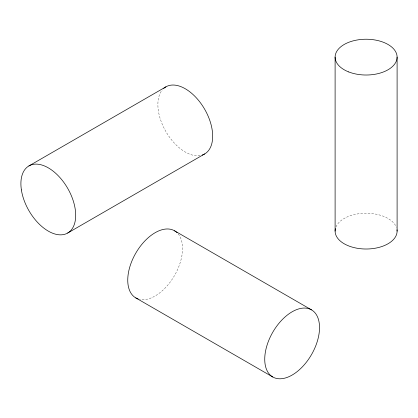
<?xml version="1.0" encoding="UTF-8"?>
<svg xmlns="http://www.w3.org/2000/svg" width="418" height="418" viewBox="0 0 418 418"><rect width="100%" height="100%" fill="white"/><g stroke="black" fill="none" stroke-linecap="round" stroke-linejoin="round"><path stroke-width="0.31" stroke-dasharray="2.09 1.57" d="M178.193 233.928A38.743 22.368 -60 0 1 174.05 276.319A38.743 22.368 -60 0 1 139.251 299.283M200.097 155.564A38.743 22.368 60 0 1 165.909 131.581A38.743 22.368 60 0 1 162.236 89.985M335.983 226.901A30.995 17.896 0 0 1 366.471 213.227A30.995 17.896 0 0 1 396.389 227.314"/><path stroke-width="0.63" d="M28.926 165.93L165.909 86.839M67.669 233.04L204.653 153.949M174.52 230.783L311.504 309.869A38.743 22.368 -60 0 1 299.22 369.888A38.743 22.368 -60 0 1 265.67 350.514A38.743 22.368 -60 0 1 311.504 309.869M135.772 297.893L272.761 376.979M397.1 57.125L397.1 231.117M335.105 57.125L335.105 231.117M138.212 298.98A38.743 22.368 -60 0 1 135.317 253.951A38.743 22.368 -60 0 1 175.853 231.666M176.271 231.995A38.743 22.368 -60 0 1 177.08 232.716M163.746 88.407A38.743 22.368 60 0 1 204.653 109.213A38.743 22.368 60 0 1 202.218 155.041M397.022 229.843A30.995 17.896 0 0 1 364.998 249.003A30.995 17.896 0 0 1 335.424 228.573M21.396 189.939A38.743 22.368 60 0 0 66.237 233.751A38.743 22.368 60 0 0 57.256 174.761A38.743 22.368 60 0 0 21.396 189.939M348.732 71.943A30.995 17.896 0 0 0 397.022 58.4A30.995 17.896 0 0 0 352.562 41.027A30.995 17.896 0 0 0 348.732 71.943"/></g></svg>
